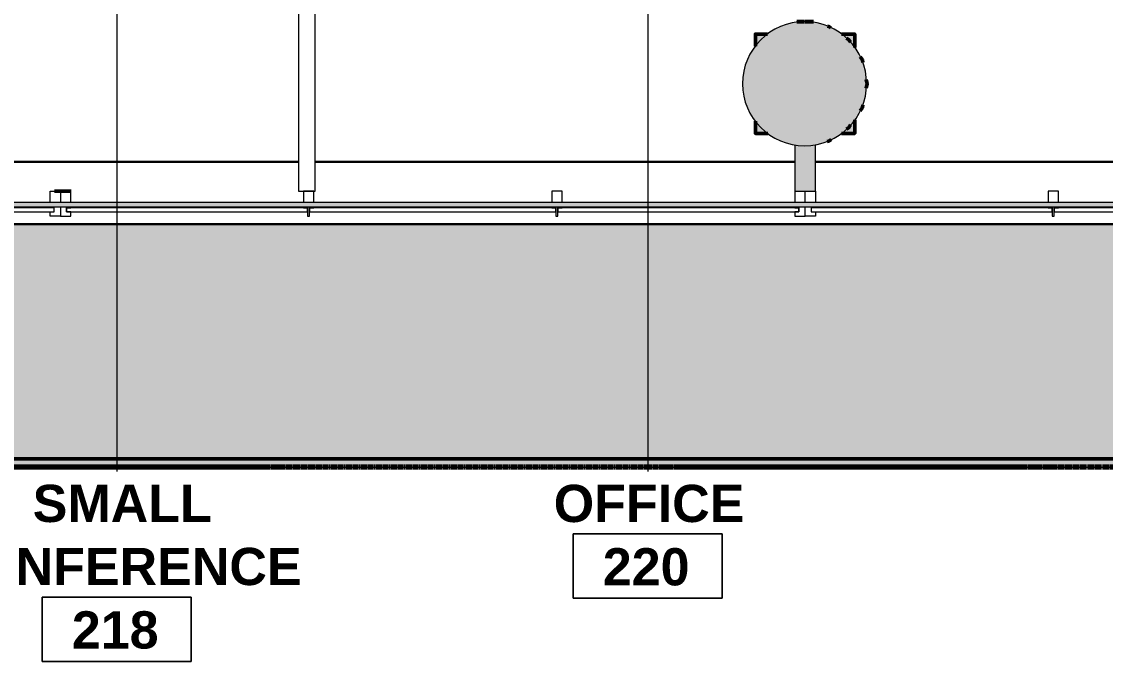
# Model space of a CAD drawing. Header units: inches. Extents: x 842 to 2283, y -57 to 1824.
# Drawn here: x 1819 to 2081, y -56.7 to 98 of the extents above; entities that cross this region are included whole.
import ezdxf

# ---------------------------------------------------------------- set-up
doc = ezdxf.new("R2010")
doc.units = ezdxf.units.IN
doc.header["$MEASUREMENT"] = 0
doc.linetypes.add('IMPORT-Orbis_BB$0$TI_Grid_E957150$0$PROPERTY _2_', pattern=[1.546875, 1.3125, -0.046875, 0.046875, -0.046875, 0.046875, -0.046875])
for name, color, linetype, lineweight in [('A-AREA-IDEN', 2, 'Continuous', 9), ('A-DETL-GENF', 92, 'Continuous', 9), ('A-DETL-THIN', 151, 'Continuous', 9), ('A-GLAZ-CURT', 52, 'Continuous', 9), ('A-WALL-PATT', 111, 'Continuous', 13), ('I-WALL', 2, 'Continuous', 13), ('Orbis - Background_dwg', 8, 'Continuous', 9), ('Orbis_AR$0$A-Wall-Exst', 7, 'Continuous', 9), ('Orbis_BB$0$A-Glaz-Assm', 10, 'Continuous', 20), ('Orbis_BB$0$A-Glaz-Assm-Glaz', 10, 'Continuous', 20), ('Orbis_BB$0$A-Wall-Exst', 7, 'Continuous', 9), ('Orbis_BB$0$TI_ARCH-02_E957150$0$A-Wall-Blow', 130, 'Continuous', 30), ('Orbis_BB$0$TI_Grid_E957150$0$C-Prop', 170, 'IMPORT-Orbis_BB$0$TI_Grid_E957150$0$PROPERTY _2_', 70), ('Orbis_BB$0$TI_Grid_E957150$0$S-02-COLS-CONC', 50, 'Continuous', 50), ('Orbis_BB$0$TI_Grid_E957150$0$S-02-COLS-CONC-PATT', 10, 'Continuous', 20), ('Orbis_BB$0$TI_Grid_E957150$0$S-03-COLS-CONC-PATT', 10, 'Continuous', 20), ('Orbis_BB$0$TI_Grid_E957150$0$S-04-COLS-CONC', 50, 'Continuous', 50), ('Orbis_BB$0$TI_Grid_E957150$0$S-05-COLS-CONC', 50, 'Continuous', 50), ('Orbis_BB$0$TI_Grid_E957150$0$S-06-COLS-CONC', 50, 'Continuous', 50), ('Orbis_BB$0$TI_Grid_E957150$0$S-07-COLS-CONC', 50, 'Continuous', 50), ('Orbis_BB$0$TI_Grid_E957150$0$S-08-COLS-CONC', 50, 'Continuous', 50), ('Orbis_BB$0$TI_Grid_E957150$0$S-08-COLS-CONC-PATT', 10, 'Continuous', 20), ('Orbis_BB$0$TI_Grid_E957150$0$S-09-COLS-CONC', 50, 'Continuous', 50), ('Orbis_BB$0$TI_Grid_E957150$0$S-P1-COLS-CONC', 50, 'Continuous', 50), ('Orbis_BB$0$TI_Grid_E957150$0$S-P1-COLS-CONC-PATT', 10, 'Continuous', 20), ('Orbis_BB$0$TI_Grid_E957150$0$S-P2-WALL-CONC', 50, 'Continuous', 50), ('Orbis_BB$0$TI_Grid_E957150$0$S-P4-COLS-CONC', 50, 'Continuous', 50), ('S-COLS', 52, 'Continuous', 13)]:
    doc.layers.add(name, color=color, linetype=linetype, lineweight=lineweight)
doc.styles.add('Swis721 Lt BT_B', font='', dxfattribs={"height": 9})
doc.styles.get('Swis721 Lt BT_B').set_extended_font_data('Swis721 Lt BT', bold=True)

# ---------------------------------------------------------------- blocks, each defined once
blk = doc.blocks.new('Concrete-Round-Column - 30_-6914671-Level XX  CONSTRUCTION')
at = {"layer": 'S-COLS', "lineweight": 9}
blk.add_hatch(color=7, dxfattribs=at).paths.add_polyline_path([(0, -15), (2.62, -14.77), (5.13, -14.1), (7.5, -12.99), (9.64, -11.49), (11.49, -9.64), (12.99, -7.5), (14.1, -5.13), (14.77, -2.6), (15, 0), (14.77, 2.6), (14.1, 5.13), (12.99, 7.5), (11.49, 9.64), (9.64, 11.49), (7.49, 13), (5.13, 14.1), (2.6, 14.77), (-0.01, 15), (-2.6, 14.77), (-5.13, 14.1), (-7.5, 12.99), (-9.64, 11.49), (-11.49, 9.64), (-12.99, 7.5), (-14.1, 5.13), (-14.77, 2.6), (-15, 0), (-14.77, -2.6), (-14.1, -5.13), (-12.99, -7.5), (-11.49, -9.64), (-9.64, -11.49), (-7.5, -12.99), (-5.13, -14.1), (-2.38, -14.79)], flags=0)
at = {"layer": 'S-COLS', "color": 8, "lineweight": 20}
for start, end in [(360, 180), (180, 360)]:
    blk.add_arc((0, 0), 15, start, end, dxfattribs=at)
blk = doc.blocks.new('System Panel - Glazed-7329276-Level XX  CONSTRUCTION')
at = {"layer": 'A-GLAZ-CURT'}
blk.add_hatch(color=7, dxfattribs=at).paths.add_polyline_path([(-129.7, -0.75), (-245.76, -0.75), (-245.76, -1.75), (245.76, -1.75), (245.76, -0.75), (-87.41, -0.75)], flags=0)
at = {"layer": 'A-GLAZ-CURT', "color": 8, "lineweight": 20}
for p, q in [((245.76, -0.75), (-245.76, -0.75)), ((-245.76, -1.75), (245.76, -1.75))]:
    blk.add_line(p, q, dxfattribs=at)
blk = doc.blocks.new('Orbis - Background_dwg_Orbis_BB-7347761-Level XX  CONSTRUCTION')
at = {"layer": 'Orbis_BB$0$TI_Grid_E957150$0$S-02-COLS-CONC-PATT', "lineweight": 9}
blk.add_hatch(color=7, dxfattribs=at).paths.add_polyline_path([(12730.47, 894.41), (12730.52, 894.65), (12729.99, 895.45), (12730.36, 894.65)], flags=0)
at = {"layer": 'Orbis_BB$0$TI_Grid_E957150$0$S-03-COLS-CONC-PATT', "lineweight": 9}
h = blk.add_hatch(color=7, dxfattribs=at)
h.paths.add_polyline_path([(12730.52, 883.17), (12730.64, 883.79), (12730.52, 883.53), (12730.52, 883.34)], flags=0)
h.paths.add_polyline_path([(12731.45, 887.85), (12731.66, 888.92), (12731.45, 889.96), (12731.54, 888.91), (12731.51, 888.55)], flags=0)
h.paths.add_polyline_path([(12730.64, 894.05), (12730.5, 894.56), (12730.47, 894.41), (12730.52, 894.31)], flags=0)
at = {"layer": 'Orbis_BB$0$TI_Grid_E957150$0$S-08-COLS-CONC-PATT', "lineweight": 9}
h = blk.add_hatch(color=7, dxfattribs=at)
h.paths.add_polyline_path([(12721.99, 874.97), (12722.4, 875.05), (12722.95, 875.42)], flags=0)
h.paths.add_polyline_path([(12729.96, 882.34), (12730.52, 883.17), (12730.52, 883.53), (12730.35, 883.17)], flags=0)
h.paths.add_polyline_path([(12722.87, 902.46), (12722.4, 902.77), (12722.05, 902.84)], flags=0)
at = {"layer": 'Orbis_BB$0$TI_Grid_E957150$0$S-P1-COLS-CONC-PATT', "lineweight": 9}
h = blk.add_hatch(color=7, dxfattribs=at)
h.paths.add_polyline_path([(12704.66, 876.91), (12707.64, 876.91), (12706.9, 877.43), (12705.05, 879.28), (12704.66, 879.84), (12704.66, 877.43)], flags=0)
h.paths.add_polyline_path([(12726.19, 876.91), (12728.66, 876.91), (12728.66, 880.17), (12728.04, 879.28), (12726.19, 877.43), (12725.45, 876.91), (12726.15, 876.91)], flags=0)
h.paths.add_polyline_path([(12728.66, 897.67), (12728.66, 900.91), (12725.47, 900.91), (12726.19, 900.41), (12728.04, 898.56)], flags=0)
h.paths.add_polyline_path([(12704.66, 898), (12705.05, 898.56), (12706.9, 900.41), (12707.62, 900.91), (12704.66, 900.91), (12704.66, 898.17)], flags=0)
at = {"layer": 'Orbis_BB$0$A-Glaz-Assm'}
for p, q in [((12536.66, 862.91), (12536.66, 860.16)), ((12597.91, 860.16), (12597.91, 862.91)), ((12657.91, 860.16), (12657.91, 862.91)), ((12714.16, 862.91), (12714.16, 860.16)), ((12716.66, 860.16), (12716.66, 862.91)), ((12716.66, 860.16), (12716.66, 862.91)), ((12719.16, 862.91), (12719.16, 860.16)), ((12777.91, 860.16), (12777.91, 862.91))]:
    blk.add_line(p, q, dxfattribs=at)
at = {"layer": 'Orbis_BB$0$A-Glaz-Assm', "flags": 128}
for points in [[(12534.16, 860.16), (12534.16, 862.91), (12536.66, 862.91), (12536.66, 860.16)], [(12539.16, 860.16), (12539.16, 862.91), (12536.66, 862.91)], [(12597.91, 862.91), (12595.41, 862.91), (12595.41, 860.16)], [(12657.91, 862.91), (12655.41, 862.91), (12655.41, 860.16)], [(12777.91, 862.91), (12775.41, 862.91), (12775.41, 860.16)], [(12536.66, 859.16), (12536.66, 856.91), (12534.16, 856.91), (12534.16, 857.91), (12535.16, 857.91), (12535.16, 858.91), (12534.16, 858.91), (12534.16, 859.16)], [(12536.66, 859.16), (12536.66, 856.91), (12539.16, 856.91), (12539.16, 857.91), (12538.16, 857.91), (12538.16, 858.91), (12539.16, 858.91), (12539.16, 859.16)], [(12595.41, 859.16), (12595.41, 858.91), (12596.41, 858.91), (12596.41, 856.91), (12596.91, 856.91), (12596.91, 858.91), (12597.91, 858.91), (12597.91, 859.16)], [(12655.41, 859.16), (12655.41, 858.91), (12656.41, 858.91), (12656.41, 856.91), (12656.91, 856.91), (12656.91, 858.91), (12657.91, 858.91), (12657.91, 859.16)], [(12714.16, 859.16), (12714.16, 858.91), (12715.16, 858.91), (12715.16, 857.91), (12714.16, 857.91), (12714.16, 856.91), (12716.66, 856.91), (12716.66, 859.16)], [(12719.16, 859.16), (12719.16, 858.91), (12718.16, 858.91), (12718.16, 857.91), (12719.16, 857.91), (12719.16, 856.91), (12716.66, 856.91), (12716.66, 859.16)], [(12775.41, 859.16), (12775.41, 858.91), (12776.41, 858.91), (12776.41, 856.91), (12776.91, 856.91), (12776.91, 858.91), (12777.91, 858.91), (12777.91, 859.16)]]:
    blk.add_lwpolyline(points, dxfattribs=at)
at = {"layer": 'Orbis_BB$0$A-Glaz-Assm-Glaz', "flags": 128}
for points in [[(12535.16, 858.91), (12476.91, 858.91), (12476.91, 857.91), (12535.16, 857.91)], [(12596.41, 858.91), (12538.16, 858.91), (12538.16, 857.91), (12596.41, 857.91)], [(12656.41, 858.91), (12596.91, 858.91), (12596.91, 857.91), (12656.41, 857.91)], [(12715.16, 858.91), (12656.91, 858.91), (12656.91, 857.91), (12715.16, 857.91)], [(12776.41, 858.91), (12718.16, 858.91), (12718.16, 857.91), (12776.41, 857.91)], [(12836.41, 858.91), (12776.91, 858.91), (12776.91, 857.91), (12836.41, 857.91)]]:
    blk.add_lwpolyline(points, close=True, dxfattribs=at)
at = {"layer": 'Orbis_BB$0$A-Wall-Exst', "color": 50, "lineweight": 50}
for p, q in [((12714.66, 903.91), (12716.45, 903.91)), ((12716.64, 903.91), (12718.66, 903.91)), ((12535.25, 862.91), (12539.25, 862.91))]:
    blk.add_line(p, q, dxfattribs=at)
at = {"layer": 'Orbis_BB$0$TI_ARCH-02_E957150$0$A-Wall-Blow'}
for p, q in [((12359.15, 870.04), (12594.24, 870.04)), ((12598.24, 870.04), (12714.16, 870.04))]:
    blk.add_line(p, q, dxfattribs=at)
at = {"layer": 'Orbis_BB$0$TI_ARCH-02_E957150$0$A-Wall-Blow', "flags": 128}
for points in [[(11550.5, 914.91), (12058.66, 914.91), (12058.66, 853.91), (12117.66, 853.91), (12117.66, 857.91), (12147.66, 857.91), (12147.66, 854.91), (12856.66, 854.91), (12856.66, 1027.91), (12853.66, 1027.91), (12853.66, 1028.04)], [(12719.16, 870.04), (12841.54, 870.04), (12841.54, 1027.91), (12841.66, 1027.91)]]:
    blk.add_lwpolyline(points, dxfattribs=at)
at = {"layer": 'Orbis_BB$0$TI_Grid_E957150$0$C-Prop', "flags": 128}
blk.add_lwpolyline([(12850.26, 2047.16), (12794.32, 2047.16), (12793.88, 2046.62), (12888.38, 1360.4), (12888.38, 796.17), (11550.5, 796.17)], dxfattribs=at)
at = {"layer": 'Orbis_BB$0$TI_Grid_E957150$0$S-02-COLS-CONC', "flags": 128}
for points in [[(12722.87, 902.46), (12722.4, 902.77), (12722.05, 902.84)], [(12727.65, 898.95), (12727.27, 899.52), (12726.7, 899.9)], [(12730.64, 894.05), (12730.52, 894.65), (12729.99, 895.45)], [(12731.45, 887.85), (12731.66, 888.91), (12731.45, 889.96)], [(12729.96, 882.34), (12730.52, 883.17), (12730.65, 883.83)], [(12726.65, 877.89), (12727.27, 878.31), (12727.68, 878.93)], [(12721.99, 874.97), (12722.4, 875.05), (12722.95, 875.42)]]:
    blk.add_lwpolyline(points, dxfattribs=at)
at = {"layer": 'Orbis_BB$0$TI_Grid_E957150$0$S-04-COLS-CONC'}
for p, q in [((12729.99, 895.45), (12730.52, 894.65)), ((12730.52, 894.65), (12730.64, 894.05))]:
    blk.add_line(p, q, dxfattribs=at)
at = {"layer": 'Orbis_BB$0$TI_Grid_E957150$0$S-04-COLS-CONC', "flags": 128}
for points in [[(12722.05, 902.84), (12722.4, 902.77), (12722.87, 902.46)], [(12726.7, 899.9), (12727.27, 899.52), (12727.65, 898.95)], [(12731.45, 889.96), (12731.66, 888.91), (12731.45, 887.85)], [(12730.65, 883.83), (12730.52, 883.17), (12729.96, 882.34)], [(12727.68, 878.93), (12727.27, 878.31), (12726.65, 877.89)], [(12722.95, 875.42), (12722.4, 875.05), (12721.99, 874.97)]]:
    blk.add_lwpolyline(points, dxfattribs=at)
at = {"layer": 'Orbis_BB$0$TI_Grid_E957150$0$S-05-COLS-CONC'}
for p, q in [((12729.99, 895.45), (12730.52, 894.65)), ((12730.52, 894.65), (12730.64, 894.05))]:
    blk.add_line(p, q, dxfattribs=at)
at = {"layer": 'Orbis_BB$0$TI_Grid_E957150$0$S-05-COLS-CONC', "flags": 128}
for points in [[(12722.05, 902.84), (12722.4, 902.77), (12722.87, 902.46)], [(12726.7, 899.9), (12727.27, 899.52), (12727.65, 898.95)], [(12731.45, 889.96), (12731.66, 888.91), (12731.45, 887.85)], [(12730.65, 883.83), (12730.52, 883.17), (12729.96, 882.34)], [(12727.68, 878.93), (12727.27, 878.31), (12726.65, 877.89)], [(12722.95, 875.42), (12722.4, 875.05), (12721.99, 874.97)]]:
    blk.add_lwpolyline(points, dxfattribs=at)
at = {"layer": 'Orbis_BB$0$TI_Grid_E957150$0$S-06-COLS-CONC'}
for p, q in [((12729.99, 895.45), (12730.52, 894.65)), ((12730.52, 894.65), (12730.64, 894.05))]:
    blk.add_line(p, q, dxfattribs=at)
at = {"layer": 'Orbis_BB$0$TI_Grid_E957150$0$S-06-COLS-CONC', "flags": 128}
for points in [[(12722.05, 902.84), (12722.4, 902.77), (12722.87, 902.46)], [(12726.7, 899.9), (12727.27, 899.52), (12727.65, 898.95)], [(12731.45, 889.96), (12731.66, 888.91), (12731.45, 887.85)], [(12730.65, 883.83), (12730.52, 883.17), (12729.96, 882.34)], [(12727.68, 878.93), (12727.27, 878.31), (12726.65, 877.89)], [(12722.95, 875.42), (12722.4, 875.05), (12721.99, 874.97)]]:
    blk.add_lwpolyline(points, dxfattribs=at)
at = {"layer": 'Orbis_BB$0$TI_Grid_E957150$0$S-07-COLS-CONC'}
for p, q in [((12729.99, 895.45), (12730.52, 894.65)), ((12730.52, 894.65), (12730.64, 894.05))]:
    blk.add_line(p, q, dxfattribs=at)
at = {"layer": 'Orbis_BB$0$TI_Grid_E957150$0$S-07-COLS-CONC', "flags": 128}
for points in [[(12722.05, 902.84), (12722.4, 902.77), (12722.87, 902.46)], [(12726.7, 899.9), (12727.27, 899.52), (12727.65, 898.95)], [(12731.45, 889.96), (12731.66, 888.91), (12731.45, 887.85)], [(12730.65, 883.83), (12730.52, 883.17), (12729.96, 882.34)], [(12727.68, 878.93), (12727.27, 878.31), (12726.65, 877.89)], [(12722.95, 875.42), (12722.4, 875.05), (12721.99, 874.97)]]:
    blk.add_lwpolyline(points, dxfattribs=at)
at = {"layer": 'Orbis_BB$0$TI_Grid_E957150$0$S-08-COLS-CONC'}
for p, q in [((12729.99, 895.45), (12730.52, 894.65)), ((12730.52, 894.65), (12730.64, 894.05))]:
    blk.add_line(p, q, dxfattribs=at)
at = {"layer": 'Orbis_BB$0$TI_Grid_E957150$0$S-08-COLS-CONC', "flags": 128}
for points in [[(12722.05, 902.84), (12722.4, 902.77), (12722.87, 902.46)], [(12726.7, 899.9), (12727.27, 899.52), (12727.65, 898.95)], [(12731.45, 889.96), (12731.66, 888.91), (12731.45, 887.85)], [(12730.65, 883.83), (12730.52, 883.17), (12729.96, 882.34)], [(12727.68, 878.93), (12727.27, 878.31), (12726.65, 877.89)], [(12722.95, 875.42), (12722.4, 875.05), (12721.99, 874.97)]]:
    blk.add_lwpolyline(points, dxfattribs=at)
at = {"layer": 'Orbis_BB$0$TI_Grid_E957150$0$S-09-COLS-CONC'}
for p, q in [((12729.99, 895.45), (12730.52, 894.65)), ((12730.52, 894.65), (12730.64, 894.05))]:
    blk.add_line(p, q, dxfattribs=at)
at = {"layer": 'Orbis_BB$0$TI_Grid_E957150$0$S-09-COLS-CONC', "flags": 128}
for points in [[(12722.05, 902.84), (12722.4, 902.77), (12722.87, 902.46)], [(12726.7, 899.9), (12727.27, 899.52), (12727.65, 898.95)], [(12731.45, 889.96), (12731.66, 888.91), (12731.45, 887.85)], [(12730.65, 883.83), (12730.52, 883.17), (12729.96, 882.34)], [(12727.68, 878.93), (12727.27, 878.31), (12726.65, 877.89)], [(12722.95, 875.42), (12722.4, 875.05), (12721.99, 874.97)]]:
    blk.add_lwpolyline(points, dxfattribs=at)
at = {"layer": 'Orbis_BB$0$TI_Grid_E957150$0$S-P1-COLS-CONC'}
for p, q in [((12728.66, 900.91), (12725.47, 900.91)), ((12728.66, 897.67), (12728.66, 900.91))]:
    blk.add_line(p, q, dxfattribs=at)
at = {"layer": 'Orbis_BB$0$TI_Grid_E957150$0$S-P1-COLS-CONC', "flags": 128}
for points in [[(12707.62, 900.91), (12704.66, 900.91), (12704.66, 898)], [(12725.45, 876.91), (12728.66, 876.91), (12728.66, 880.17)], [(12704.66, 879.84), (12704.66, 876.91), (12707.64, 876.91)]]:
    blk.add_lwpolyline(points, dxfattribs=at)
at = {"layer": 'Orbis_BB$0$TI_Grid_E957150$0$S-P2-WALL-CONC', "flags": 128}
blk.add_lwpolyline([(12886.66, 1087.97), (12886.66, 798.17), (11550.5, 798.17)], dxfattribs=at)
at = {"layer": 'Orbis_BB$0$TI_Grid_E957150$0$S-P4-COLS-CONC'}
for p, q in [((12728.66, 880.17), (12728.66, 876.91)), ((12728.66, 876.91), (12725.45, 876.91))]:
    blk.add_line(p, q, dxfattribs=at)
at = {"layer": 'Orbis_BB$0$TI_Grid_E957150$0$S-P4-COLS-CONC', "flags": 128}
for points in [[(12704.66, 898), (12704.66, 900.91), (12707.62, 900.91)], [(12725.47, 900.91), (12728.66, 900.91), (12728.66, 897.67)], [(12707.64, 876.91), (12704.66, 876.91), (12704.66, 879.84)]]:
    blk.add_lwpolyline(points, dxfattribs=at)
blk = doc.blocks.new('Orbis - Background_dwg-7329766-Level XX  CONSTRUCTION')
at = {"layer": 'Orbis_AR$0$A-Wall-Exst', "color": 50, "lineweight": 50}
for p, q in [((2006.37, 97.98), (2008.16, 97.98)), ((2008.34, 97.98), (2010.37, 97.98)), ((1826.96, 56.98), (1830.96, 56.98))]:
    blk.add_line(p, q, dxfattribs=at)
blk.add_blockref('Orbis - Background_dwg_Orbis_BB-7347761-Level XX  CONSTRUCTION', (-10708.29, -805.94))
blk = doc.blocks.new('Room Tag - Room Name and Number-3379422-Level XX  CONSTRUCTION')
at = {"layer": 'A-AREA-IDEN'}
for p, q in [((-0.1881, -0.1636), (-0.1881, -0.0018)), ((-0.1881, -0.0018), (0.1869, -0.0018)), ((0.1869, -0.0018), (-0.1881, -0.0018)), ((-0.1881, -0.0018), (-0.1881, -0.1636)), ((0.1869, -0.0018), (0.1869, -0.1636)), ((0.1869, -0.1636), (0.1869, -0.0018)), ((0.1869, -0.1636), (-0.1881, -0.1636)), ((-0.1881, -0.1636), (0.1869, -0.1636))]:
    blk.add_line(p, q, dxfattribs=at)

msp = doc.modelspace()

# ---------------------------------------------------------------- hatches: boundary and pattern name
at = {"layer": 'A-DETL-GENF'}
h = msp.add_hatch(color=9, dxfattribs=at)
h.paths.add_polyline_path([(1688, -9.77), (2180.09, -9.77), (2180.09, 282.04), (2178.37, 282.04), (2178.37, 269.98), (2160.37, 269.98), (2160.37, 281.98), (2145.5, 281.98), (2145.5, 222.1), (2148.37, 222.1), (2148.37, 48.98), (1645.98, 48.98), (1645.98, 56.98), (1645.87, 56.98), (1645.87, 67.98), (1645.98, 67.98), (1645.98, 68.19), (1645.71, 68.23), (1643.24, 68.89), (1642.84, 69.08), (1642.63, 69.12), (1642.36, 69.3), (1640.87, 69.99), (1639.47, 70.98), (1636.37, 70.98), (1636.37, 74.07), (1635.38, 75.48), (1634.68, 76.98), (1634.51, 77.24), (1634.47, 77.43), (1634.27, 77.85), (1633.6, 80.38), (1633.38, 83.07), (1633.6, 85.59), (1634.27, 88.11), (1635.38, 90.48), (1636.37, 91.9), (1636.37, 94.98), (1639.44, 94.98), (1640.87, 95.97), (1643.24, 97.08), (1645.98, 97.86), (1645.98, 97.98), (1645.87, 97.98), (1645.87, 207.29), (1645.98, 207.29), (1645.98, 208.97), (1636.37, 208.97), (1636.37, 239.19), (1645.87, 239.19), (1645.87, 593.98), (1179.62, 593.98), (1179.62, 528.98), (842.21, 528.98), (842.21, -9.77), (1603.42, -9.77)], flags=0)
h.paths.add_polyline_path([(1439.37, 58.98), (1435.75, 59.1), (1357.37, 59.1), (1357.37, 54.98), (1402.37, 54.98), (1402.37, 58.98), (1435.75, 58.98)], flags=0)
h.paths.add_polyline_path([(1350.37, 47.98), (1350.37, 122.98), (1361, 122.98), (1361, 62.73), (1439.37, 62.73), (1439.37, 51.98), (1409.37, 51.98), (1409.37, 47.98), (1357.37, 47.98)], flags=0)
h.paths.add_polyline_path([(928.37, 67.98), (928.24, 68), (925.84, 68.21), (923.32, 68.89), (922.97, 69.05), (922.63, 69.12), (922.17, 69.42), (920.95, 69.99), (919.55, 70.98), (916.37, 70.98), (916.37, 74.18), (915.46, 75.48), (914.94, 76.59), (914.49, 77.34), (914.35, 77.85), (913.68, 80.38), (913.45, 82.58), (913.39, 83.07), (913.51, 83.68), (913.68, 85.59), (914.51, 88.72), (914.92, 89.32), (915.46, 90.48), (916.37, 91.79), (916.37, 94.98), (919.52, 94.98), (920.95, 95.97), (922.25, 96.58), (922.63, 96.83), (922.91, 96.89), (923.32, 97.08), (925.84, 97.76), (928.54, 97.98), (931.05, 97.76), (933.58, 97.08), (935.95, 95.97), (937.37, 94.98), (940.37, 94.98), (940.37, 92.01), (941.44, 90.48), (942.54, 88.11), (943.22, 85.59), (943.45, 82.98), (943.22, 80.38), (942.54, 77.85), (941.44, 75.48), (940.37, 73.96), (940.37, 70.98), (937.35, 70.98), (935.95, 69.99), (933.58, 68.89), (931.05, 68.21), (928.41, 67.98)], flags=0)
h.paths.add_polyline_path([(1288.37, 67.98), (1288.3, 67.99), (1285.77, 68.21), (1283.24, 68.89), (1282.84, 69.08), (1282.63, 69.12), (1282.36, 69.3), (1280.87, 69.99), (1279.47, 70.98), (1276.37, 70.98), (1276.37, 74.07), (1275.38, 75.48), (1274.68, 76.98), (1274.51, 77.24), (1274.47, 77.43), (1274.27, 77.85), (1273.6, 80.38), (1273.38, 83.07), (1273.6, 85.59), (1274.27, 88.11), (1275.38, 90.48), (1276.37, 91.9), (1276.37, 94.98), (1279.44, 94.98), (1280.87, 95.97), (1283.24, 97.08), (1285.77, 97.76), (1288.46, 97.98), (1290.97, 97.76), (1293.5, 97.08), (1295.87, 95.97), (1297.3, 94.98), (1300.37, 94.98), (1300.37, 91.9), (1301.36, 90.48), (1302.47, 88.11), (1303.14, 85.59), (1303.37, 82.97), (1303.14, 80.38), (1302.47, 77.85), (1302.27, 77.43), (1302.23, 77.24), (1302.06, 76.98), (1301.36, 75.48), (1300.37, 74.07), (1300.37, 70.98), (1297.27, 70.98), (1295.87, 69.99), (1294.38, 69.3), (1294.11, 69.12), (1293.9, 69.08), (1293.5, 68.89), (1290.97, 68.21), (1288.41, 67.98)], flags=0)
h.paths.add_polyline_path([(916.37, 208.97), (916.37, 209.19), (916.15, 209.19), (916.15, 239.19), (940.15, 239.19), (940.15, 238.97), (940.37, 238.97), (940.37, 208.97), (940.15, 208.97)], flags=0)
h.paths.add_polyline_path([(1288.06, 208.97), (1276.37, 208.97), (1276.37, 239.19), (1300.37, 239.19), (1300.37, 208.97)], flags=0)
h.paths.add_polyline_path([(889.71, 593.97), (935.62, 593.98), (935.62, 598.98), (937.62, 598.98), (937.62, 740.22), (867.12, 740.22), (867.12, 647.48), (844.25, 647.48), (844.25, 623.98), (893.25, 623.98), (893.25, 598.98), (895.62, 598.98), (895.62, 593.98), (888.25, 593.98), (888.25, 612.48), (844.25, 612.48), (844.25, 593.98), (888.25, 593.97)], flags=0)
h.paths.add_polyline_path([(1247.87, 596.98), (1247.87, 605.72), (1209.87, 605.72), (1209.87, 596.98)], flags=0)
h.paths.add_polyline_path([(1010.87, 596.98), (1010.87, 605.72), (972.87, 605.72), (972.87, 596.98)], flags=0)
h.paths.add_polyline_path([(1283.12, 598.98), (1389.12, 598.98), (1389.12, 706.97), (1380.37, 706.97), (1380.37, 736.97), (1390.37, 736.97), (1390.37, 820.98), (1388.37, 820.98), (1388.37, 825.98), (1390.37, 825.98), (1390.37, 913.99), (1377.37, 913.99), (1377.37, 951.98), (1290.37, 951.98), (1290.37, 913.99), (1277.37, 913.99), (1277.37, 891.98), (1272.12, 891.98), (1272.12, 934.97), (1179.87, 934.97), (1179.87, 891.98), (1167.87, 891.98), (1167.87, 845.98), (1179.87, 845.98), (1179.87, 787.98), (1167.87, 787.98), (1167.87, 741.98), (1179.87, 741.98), (1179.87, 683.98), (1167.87, 683.98), (1167.87, 637.98), (1179.87, 637.98), (1179.87, 610.97), (1277.87, 610.97), (1277.87, 820.73), (1272.12, 820.73), (1272.12, 845.98), (1277.37, 845.98), (1277.37, 825.98), (1348.37, 825.98), (1348.37, 820.98), (1283.12, 820.98), (1283.12, 605.05)], flags=0)
h.paths.add_polyline_path([(1497.62, 598.98), (1636.37, 598.98), (1636.37, 626.3), (1660.37, 626.3), (1660.37, 598.98), (1669.37, 598.98), (1669.37, 946.98), (1553.37, 946.98), (1553.37, 951.98), (1513.37, 951.98), (1513.37, 946.98), (1506.37, 946.97), (1506.37, 916.97), (1496.37, 916.97), (1496.37, 736.97), (1506.37, 736.97), (1506.37, 706.97), (1497.62, 706.97), (1497.62, 599.23)], flags=0)
h.paths.add_polyline_path([(1488.78, 599.23), (1492.37, 599.23), (1492.37, 701.72), (1394.37, 701.72), (1394.37, 599.23), (1488.37, 599.23)], flags=0)
h.paths.add_polyline_path([(942.87, 610.97), (1040.87, 610.97), (1040.87, 637.98), (1052.87, 637.98), (1052.87, 683.98), (1040.87, 683.98), (1040.87, 741.98), (1052.87, 741.98), (1052.87, 787.98), (1040.87, 787.98), (1040.87, 845.98), (1052.87, 845.98), (1052.87, 891.98), (1040.87, 891.98), (1040.87, 918.98), (942.87, 918.98), (942.87, 643.71)], flags=0)
h.paths.add_polyline_path([(844.25, 616.48), (888.25, 616.48), (888.25, 619.98), (844.25, 619.98)], flags=0)
h.paths.add_polyline_path([(842.21, 652.48), (862.12, 652.48), (862.12, 745.22), (891.62, 745.22), (891.62, 840.22), (857.37, 840.22), (857.37, 845.22), (919.37, 845.22), (919.37, 947.22), (842.21, 947.22), (842.21, 671.78)], flags=0)
h.paths.add_polyline_path([(1492.1, 706.97), (1492.37, 706.97), (1492.37, 730.73), (1394.37, 730.73), (1394.37, 706.97), (1490.37, 706.97)], flags=0)
h.paths.add_polyline_path([(1434.26, 735.98), (1490.37, 735.98), (1490.37, 945.98), (1488.37, 945.98), (1488.37, 951.98), (1448.37, 951.98), (1448.37, 945.98), (1396.37, 945.98), (1396.37, 735.98)], flags=0)
h.paths.add_polyline_path([(898.37, 745.22), (898.37, 840.22), (896.62, 840.22), (896.62, 745.22)], flags=0)
h.paths.add_polyline_path([(931.34, 745.47), (937.62, 745.47), (937.62, 839.97), (903.62, 839.97), (903.62, 745.47), (919.37, 745.47)], flags=0)
h.paths.add_polyline_path([(937.62, 845.22), (937.62, 924.23), (1040.87, 924.23), (1040.87, 934.97), (1010.87, 934.97), (1010.87, 949.22), (972.87, 949.22), (972.87, 934.97), (942.87, 934.97), (942.87, 949.22), (923.37, 949.22), (923.37, 845.22), (936.62, 845.22)], flags=0)
h.paths.add_polyline_path([(1645.98, 916.97), (1636.37, 916.97), (1636.37, 946.97), (1660.37, 946.97), (1660.37, 916.97)], flags=0)
h.paths.add_polyline_path([(1277.37, 916.99), (1287.37, 916.99), (1287.37, 948.98), (1277.87, 948.98), (1277.87, 934.97), (1277.37, 934.97), (1277.37, 926.99)], flags=0)
h.paths.add_polyline_path([(1209.87, 940.23), (1247.87, 940.23), (1247.87, 948.98), (1209.87, 948.98)], flags=0)
h.paths.add_polyline_path([(1380.37, 946.99), (1394.37, 946.99), (1394.37, 948.98), (1380.37, 948.98)], flags=0)
h.paths.add_polyline_path([(932.37, 1041.22), (1150.88, 1041.22), (1150.88, 1213.6), (932.37, 1213.6), (932.37, 1120.66), (933.12, 1120.66), (933.12, 1119.16), (931.62, 1119.16), (931.62, 1118.66), (929.12, 1118.66), (929.12, 1119.16), (927.62, 1119.16), (927.62, 1120.66), (928.37, 1120.66), (928.37, 1292.47), (913.87, 1292.47), (913.87, 1327.47), (928.54, 1327.47), (928.54, 1417.98), (928.37, 1417.98), (928.37, 1432.97), (912.37, 1432.97), (912.37, 1472.97), (928.37, 1472.97), (928.37, 1478.48), (940.37, 1478.48), (940.37, 1429.98), (1152.37, 1429.98), (1152.37, 1477.98), (1145.37, 1477.98), (1145.37, 1712.98), (940.37, 1712.98), (940.37, 1700.97), (916.37, 1700.97), (916.37, 1712.98), (842.21, 1712.98), (842.21, 1041.22), (928.37, 1041.22), (928.37, 1045.29), (927.62, 1045.29), (927.62, 1046.79), (929.12, 1046.79), (929.12, 1047.29), (931.62, 1047.29), (931.62, 1046.79), (933.12, 1046.79), (933.12, 1045.29), (932.37, 1045.29), (932.37, 1041.41)], flags=0)
h.paths.add_polyline_path([(981.58, 1217.35), (1150.88, 1217.35), (1150.88, 1398.47), (1148.75, 1398.47), (1148.75, 1418.36), (944.25, 1418.36), (944.25, 1327.47), (944.45, 1327.47), (944.45, 1292.47), (944.25, 1292.47), (944.25, 1217.35), (958.58, 1217.35)], flags=0)
h.paths.add_polyline_path([(940.45, 1217.35), (940.5, 1217.35), (940.5, 1292.47), (932.37, 1292.47), (932.37, 1217.35)], flags=0)
h.paths.add_polyline_path([(940.37, 1319.16), (940.45, 1319.16), (940.45, 1324.47), (940.37, 1324.47), (940.37, 1324.41)], flags=0)
h.paths.add_polyline_path([(932.29, 1327.47), (940.5, 1327.47), (940.5, 1417.98), (932.29, 1417.98), (932.29, 1417.73)], flags=0)
h.paths.add_polyline_path([(1150.88, 1410.1), (1153.88, 1410.1), (1153.88, 1418.36), (1150.88, 1418.36)], flags=0)
h.paths.add_polyline_path([(2059.94, 1410.47), (2028.24, 1641.93), (2004.53, 1724.6), (2003.37, 1724.6), (2003.37, 1700.97), (1955.37, 1700.97), (1955.37, 1712.97), (1840.37, 1712.97), (1840.37, 1700.97), (1816.37, 1700.97), (1816.37, 1712.98), (1672.37, 1712.98), (1672.37, 1700.97), (1624.37, 1700.97), (1624.37, 1712.98), (1480.37, 1712.98), (1480.37, 1700.97), (1456.37, 1700.97), (1456.37, 1712.98), (1312.37, 1712.98), (1312.37, 1700.97), (1264.37, 1700.97), (1264.37, 1712.98), (1176.37, 1712.98), (1176.37, 1700.97), (1160.37, 1700.97), (1160.37, 1461.1), (1176.54, 1461.1), (1176.54, 1437.1), (1176.37, 1437.1), (1176.37, 1436.97), (1160.37, 1436.97), (1160.37, 1410.47), (2050.8, 1410.47)], flags=0)
h.paths.add_polyline_path([(1456.48, 1436.97), (1456.37, 1436.97), (1456.37, 1460.97), (1456.48, 1460.97), (1456.48, 1461.1), (1480.48, 1461.1), (1480.48, 1437.1), (1480.37, 1437.1), (1480.37, 1436.97)], flags=0)
h.paths.add_polyline_path([(1152.37, 1484.98), (1152.37, 1712.98), (1150.37, 1712.98), (1150.37, 1484.98), (1150.88, 1484.98)], flags=0)
h.paths.add_polyline_path([(1998.26, 1541.91), (1974.26, 1541.91), (1974.26, 1565.91), (1974.37, 1565.91), (1974.37, 1565.97), (1998.37, 1565.97), (1998.37, 1541.97), (1998.26, 1541.97)], flags=0)
h.paths.add_polyline_path([(1636.37, 1541.91), (1636.37, 1565.97), (1660.37, 1565.97), (1660.37, 1541.91), (1649.71, 1541.91)], flags=0)
h.paths.add_polyline_path([(1300.37, 1541.91), (1276.37, 1541.91), (1276.37, 1565.97), (1300.37, 1565.97), (1300.37, 1541.97)], flags=0)
at = {"layer": 'A-WALL-PATT', "lineweight": 9}
msp.add_hatch(color=7, dxfattribs=at).paths.add_polyline_path([(2010.87, 56.98), (2010.86, 68.21), (2008.25, 67.98), (2005.87, 68.19), (2005.87, 56.98)], flags=0)

# ---------------------------------------------------------------- linework, layer by layer
at = {"layer": 'A-AREA-IDEN'}
for p, q in [((1842.03, 181.28), (1842.04, -10.78)), ((1970.36, 132.72), (1970.37, -10.78))]:
    msp.add_line(p, q, dxfattribs=at)
at = {"layer": 'A-DETL-THIN'}
for p, q in [((2148.37, 48.98), (1645.98, 48.98)), ((842.21, -9.77), (2180.09, -9.77))]:
    msp.add_line(p, q, dxfattribs=at)
at = {"layer": 'I-WALL'}
for p, q in [((1889.95, 56.98), (1889.95, 230.59)), ((1885.95, 229.59), (1885.95, 56.98)), ((1885.95, 56.98), (1889.95, 56.98))]:
    msp.add_line(p, q, dxfattribs=at)
at = {"layer": 'I-WALL', "color": 8, "lineweight": 20}
for p, q in [((2005.87, 68.19), (2005.87, 56.98)), ((2010.87, 56.98), (2010.87, 68.22)), ((2005.87, 56.98), (2010.87, 56.98))]:
    msp.add_line(p, q, dxfattribs=at)

# ---------------------------------------------------------------- block references
at = {"layer": 'A-AREA-IDEN', "xscale": 95.99999999999994, "yscale": 95.99999999999994, "zscale": 95.99999999999994}
for p in [(1970.36, -25.75), (1842.03, -41.02)]:
    msp.add_blockref('Room Tag - Room Name and Number-3379422-Level XX  CONSTRUCTION', p, dxfattribs=at)
at = {"layer": 'A-GLAZ-CURT', "rotation": 180}
msp.add_blockref('System Panel - Glazed-7329276-Level XX  CONSTRUCTION', (1896.61, 52.48), dxfattribs=at)
at = {"layer": 'Orbis - Background_dwg', "color": 7}
msp.add_blockref('Orbis - Background_dwg-7329766-Level XX  CONSTRUCTION', (0, 0), dxfattribs=at)
at = {"layer": 'S-COLS', "lineweight": 9}
msp.add_blockref('Concrete-Round-Column - 30_-6914671-Level XX  CONSTRUCTION', (2008.25, 82.98), dxfattribs=at)

# ---------------------------------------------------------------- texts
at = {"layer": 'A-AREA-IDEN', "char_height": 9, "attachment_point": 1, "style": 'Swis721 Lt BT_B'}
for s, insert, width in [('SMALL', (1821.67, -14.03), 49.389), ('OFFICE', (1947.62, -14.03), 54.843), ('CONFERENCE', (1798.67, -29.28), 104.838), ('220', (1959.47, -29.35), 25.452), ('218', (1831.13, -44.62), 25.452)]:
    msp.add_mtext(s, dxfattribs=dict(at, insert=insert, width=width))

doc.saveas('drawing.dxf')
